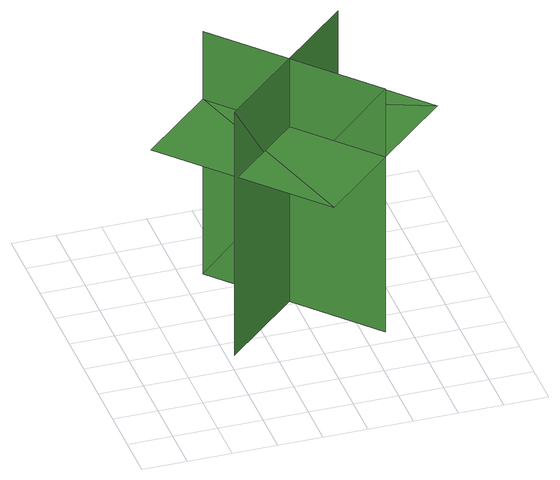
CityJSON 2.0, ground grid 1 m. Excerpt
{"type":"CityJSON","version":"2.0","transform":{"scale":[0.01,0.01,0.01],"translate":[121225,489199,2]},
"CityObjects":{
"tree1":{"type":"SolitaryVegetationObject","geometry":[{"type":"MultiSurface","lod":"1","boundaries":[[[0,1,2]],[[0,2,3]],[[4,5,6]],[[4,6,7]],[[8,9,10]],[[8,10,11]],[[8,11,12]],[[8,12,13]]]}]}
},
"vertices":[
[543,552,82],[217,252,82],[217,252,697],[543,552,697],[248,566,82],[548,240,82],[548,240,697],[248,566,697],[248,566,525],[85,416,525],[385,90,525],[548,240,525],[711,390,525],[411,716,525]
]}
